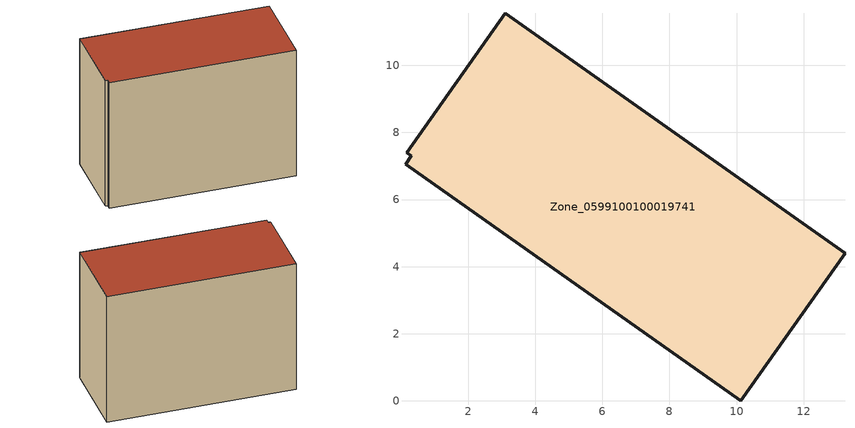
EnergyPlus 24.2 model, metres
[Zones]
Zone_0599100100019741
 floor ground (C_G): 0.17,7.4 3.11,11.56 13.23,4.4 10.12,0 0.14,7.06 0.31,7.3 z3.91
 wall outside (C_F): 13.23,4.4 3.11,11.56 0.17,7.4 0.31,7.3 0.14,7.06 10.12,0 13.23,4.4 z3.91:13.16
 roof outside (C_R): 3.11,11.56 0.17,7.4 0.31,7.3 0.14,7.06 10.12,0 13.23,4.4 z13.16
[BUILDING]
Pand.0599100100019741: North Axis=0; Terrain=City; Loads Convergence Tolerance Value=0.04; Temperature Convergence Tolerance Value=0.4; Solar Distribution=FullExterior; Maximum Number of Warmup Days=25; Minimum Number of Warmup Days=1
[Site:Location]
Rotterdam.The.Hague.AP_ZH_NLD Design_Conditions: Latitude=51.96; Longitude=4.45; Time Zone=1; Elevation=-4.5
[SITE:GROUNDTEMPERATURE:BUILDINGSURFACE]
18, 18, 18, 18, 18, 18, 18, 18, 18, 18, 18, 18
[MATERIAL] Thermal Absorptance=0.9; Solar Absorptance=0.7; Visible Absorptance=0.7
Name | Roughness | Thickness | Conductivity | Density | Specific Heat
G.TI.2015-2018 | MediumSmooth | 0.15 | 0.0428571 | 540 | 1210
F.TI.2015-2018 | Rough | 0.3 | 0.0666667 | 1920 | 840
R.TI.2015-2018 | MediumRough | 0.2 | 0.0333333 | 1500 | 1000
[CONSTRUCTION]
C_G: G.TI.2015-2018
C_F: F.TI.2015-2018
C_R: R.TI.2015-2018
[ZONE]
Zone_0599100100019741: Type=1; Multiplier=1; Ceiling Height=Autocalculate; Volume=Autocalculate; Floor Area=autocalculate; Part of Total Floor Area=Yes
[ZONEINFILTRATION:DESIGNFLOWRATE]
Infil_Zone_0599100100019741: Zone or ZoneList or Space or SpaceList=Zone_0599100100019741; Schedule=AlwaysOn; Design Flow Rate Calculation Method=Flow/Area; Flow Rate per Floor Area=0.0015; Constant Term Coefficient=1; Temperature Term Coefficient=0; Velocity Term Coefficient=0; Velocity Squared Term Coefficient=0
[HVACTEMPLATE:ZONE:IDEALLOADSAIRSYSTEM]
Zone_0599100100019741: Maximum Heating Supply Air Temperature=50; Minimum Cooling Supply Air Temperature=13; Maximum Heating Supply Air Humidity Ratio=0.0156; Minimum Cooling Supply Air Humidity Ratio=0.0077; Heating Limit=NoLimit; Cooling Limit=NoLimit; Dehumidification Control Type=ConstantSensibleHeatRatio; Cooling Sensible Heat Ratio=0.7; Dehumidification Setpoint=60; Humidification Control Type=None; Humidification Setpoint=30; Outdoor Air Method=None; Outdoor Air Flow Rate per Person=0.00944; Outdoor Air Flow Rate per Zone Floor Area=0; Outdoor Air Flow Rate per Zone=0; Demand Controlled Ventilation Type=None; Outdoor Air Economizer Type=NoEconomizer; Heat Recovery Type=None; Sensible Heat Recovery Effectiveness=0.7; Latent Heat Recovery Effectiveness=0.65
[ZONECONTROL:THERMOSTAT]
ThermostatControl_Zone_0599100100019741: Zone or ZoneList=Zone_0599100100019741; Control Type Schedule=DualSetpointControlType; Control 1=Thermostat_Zone_0599100100019741; Temperature Difference Between Cutout And Setpoint=0
[THERMOSTATSETPOINT:DUALSETPOINT]
Thermostat_Zone_0599100100019741: Heating Setpoint Temperature Schedule=HeatingSetpoint_Zone_0599100100019741; Cooling Setpoint Temperature Schedule=CoolingSetpoint_Zone_0599100100019741
[SCHEDULE:COMPACT]
HeatingSetpoint_Zone_0599100100019741: Through: 12/31, For: AllDays, Until: 24:00, 21
CoolingSetpoint_Zone_0599100100019741: Through: 12/31, For: AllDays, Until: 24:00, 24
DualSetpointControlType: Through: 12/31, For: AllDays, Until: 24:00, 4
AlwaysOn: Through: 12/31, For: AllDays, Until: 24:00, 1
